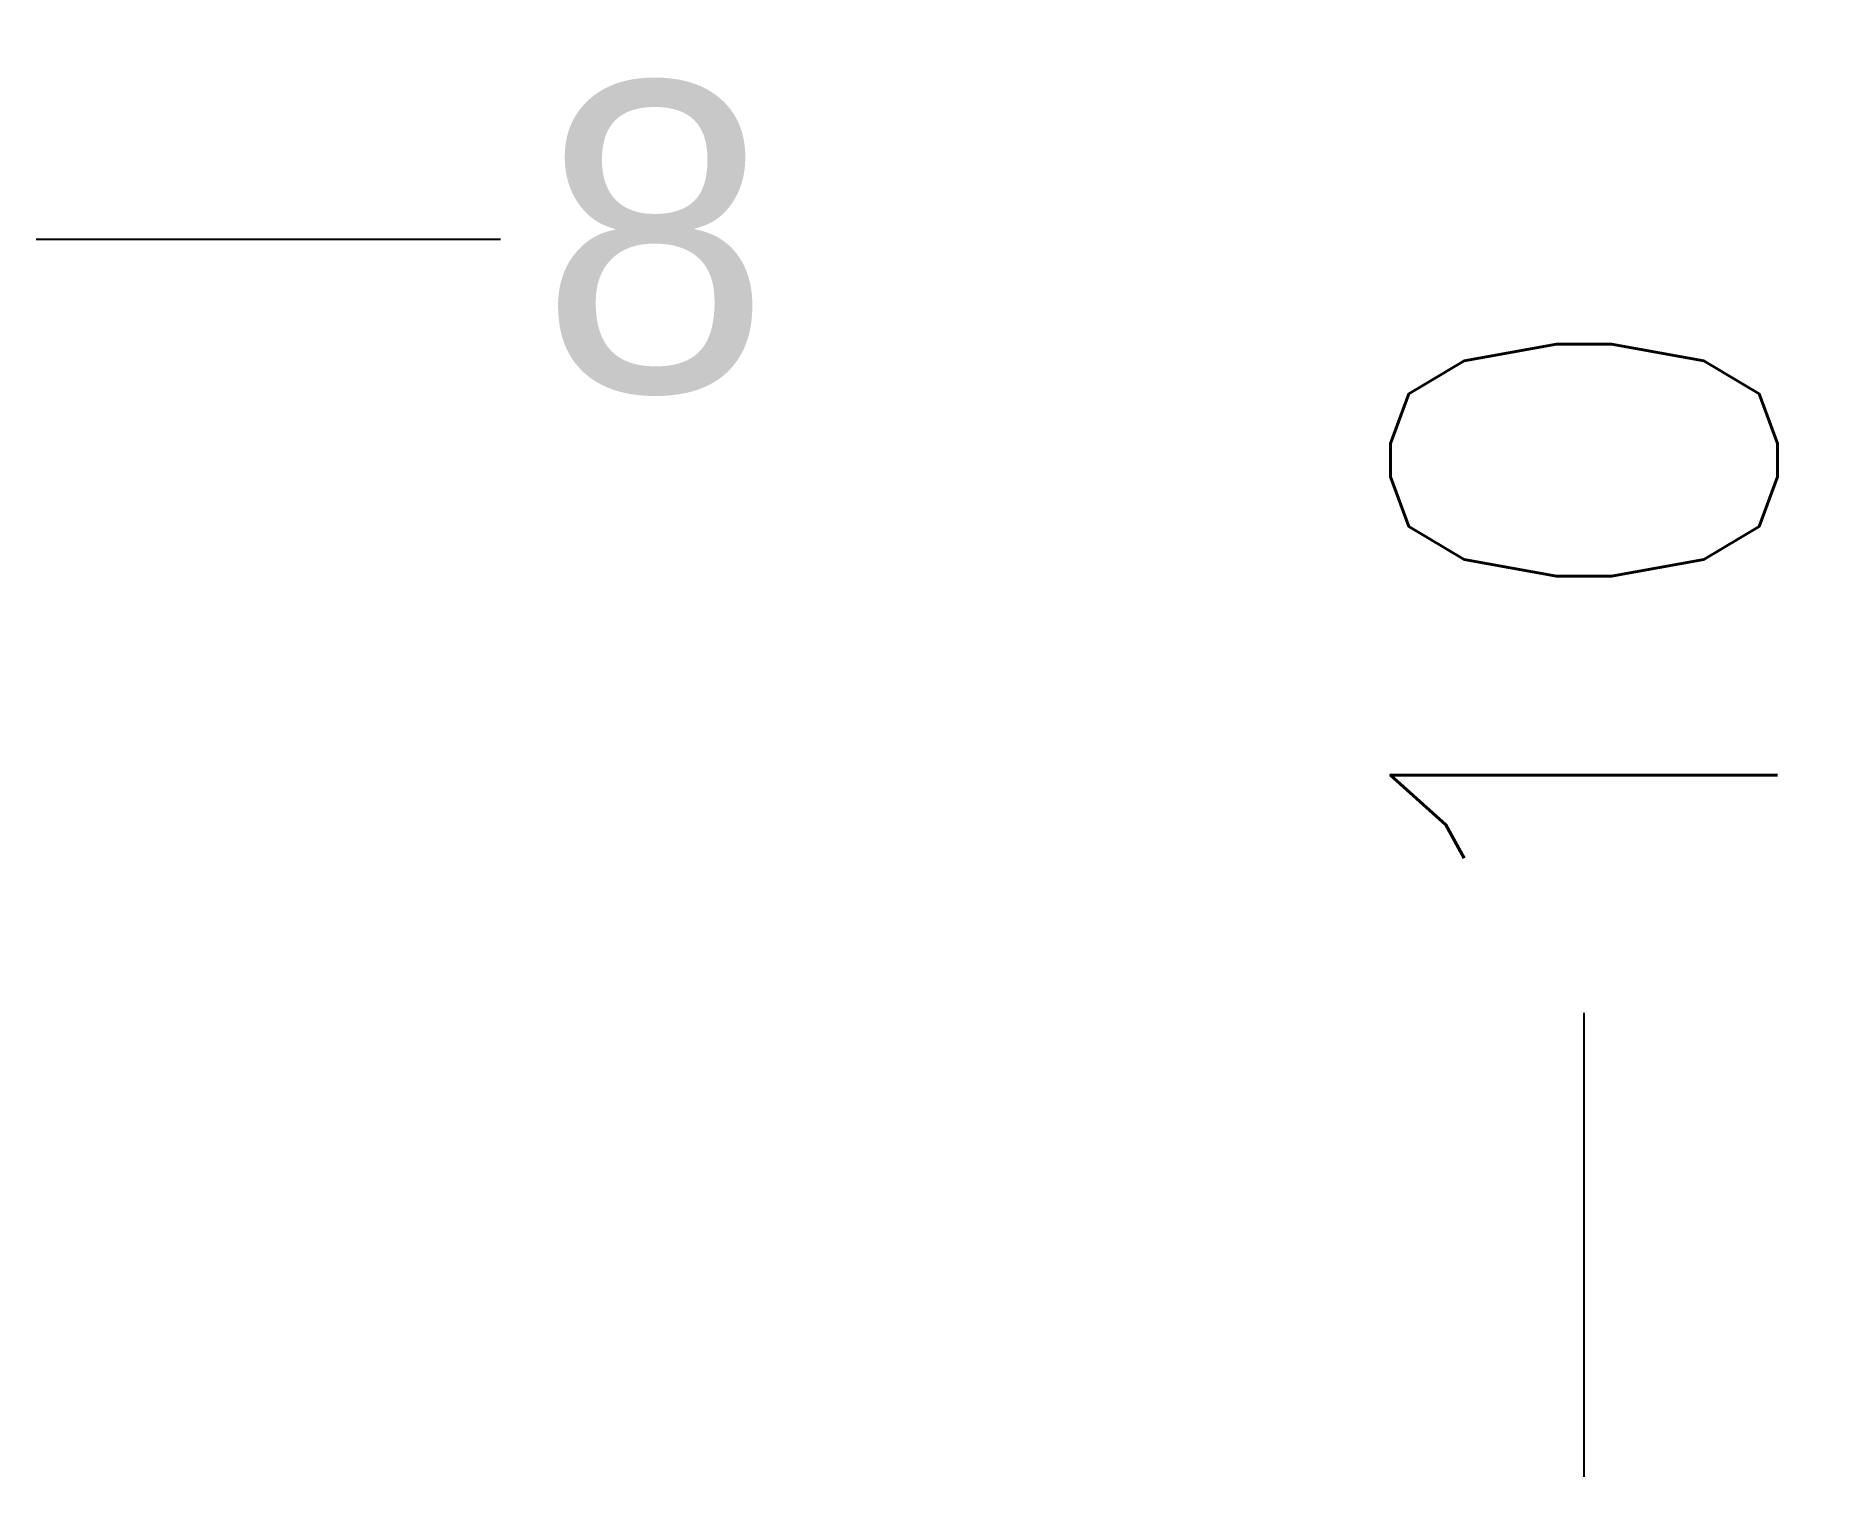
# Model space of a CAD drawing. Header units: metres. Extents: x 0 to 11.6, y 0 to 9.3.
import ezdxf

# ---------------------------------------------------------------- set-up
doc = ezdxf.new("R2010")
doc.units = ezdxf.units.M
doc.styles.add('A-OLCU', font='romans.shx')
doc.dimstyles.new('DUZ', dxfattribs={"dimtxt": 2, "dimasz": 2.5, "dimexe": 1.25, "dimexo": 0.625, "dimtad": 1, "dimtxsty": 'Standard', "dimcen": 2.5, "dimazin": 3, "dimtfac": 1, "dimtmove": 0, "dimatfit": 3})
doc.dimstyles.new('OFIS', dxfattribs={"dimtxt": 2.5, "dimasz": 2.5, "dimexe": 1.25, "dimexo": 0.625, "dimtad": 1, "dimtxsty": 'A-OLCU', "dimcen": 2.5, "dimazin": 3, "dimtfac": 1, "dimtmove": 0, "dimatfit": 3})

# ---------------------------------------------------------------- blocks, each defined once
blk = doc.blocks.new('*D1')
for p, q in [((10, 2.5), (10, 3)), ((10, 2), (10, 2.5)), ((10, 0), (10, 2))]:
    blk.add_line(p, q)
at = {"layer": 'Defpoints'}
for p in [(10, 3), (0, 0), (10, 0)]:
    blk.add_point(p, dxfattribs=at)
at = {"insert": (10, 5.5), "char_height": 2.5, "attachment_point": 5, "rotation": 90, "style": 'A-OLCU'}
blk.add_mtext('10', dxfattribs=at)
blk = doc.blocks.new('*D2')
for p, q in [((0, 8), (2, 8)), ((2, 8), (2.5, 8)), ((2.5, 8), (3, 8))]:
    blk.add_line(p, q)
at = {"layer": 'Defpoints'}
for p in [(0, 8), (3, 8), (0, 0)]:
    blk.add_point(p, dxfattribs=at)
at = {"insert": (4, 8), "char_height": 2, "attachment_point": 5}
blk.add_mtext('8', dxfattribs=at)

msp = doc.modelspace()

# ---------------------------------------------------------------- dimensions: what is measured, and where the dimension line sits
for feature_location, offset, dtype, dimstyle, picture, middle in [((0, 8), (3, 0), 0, 'DUZ', '*D2', (4, 8)), ((10, 0), (0, 3), 1, 'OFIS', '*D1', (10, 5.5))]:
    dim = msp.add_ordinate_dim(feature_location=feature_location, offset=offset, dtype=dtype, origin=(0, 0), dimstyle=dimstyle)
    dim.commit()
    dim.dimension.update_dxf_attribs({"geometry": picture, "text_midpoint": middle})

doc.saveas('drawing.dxf')
